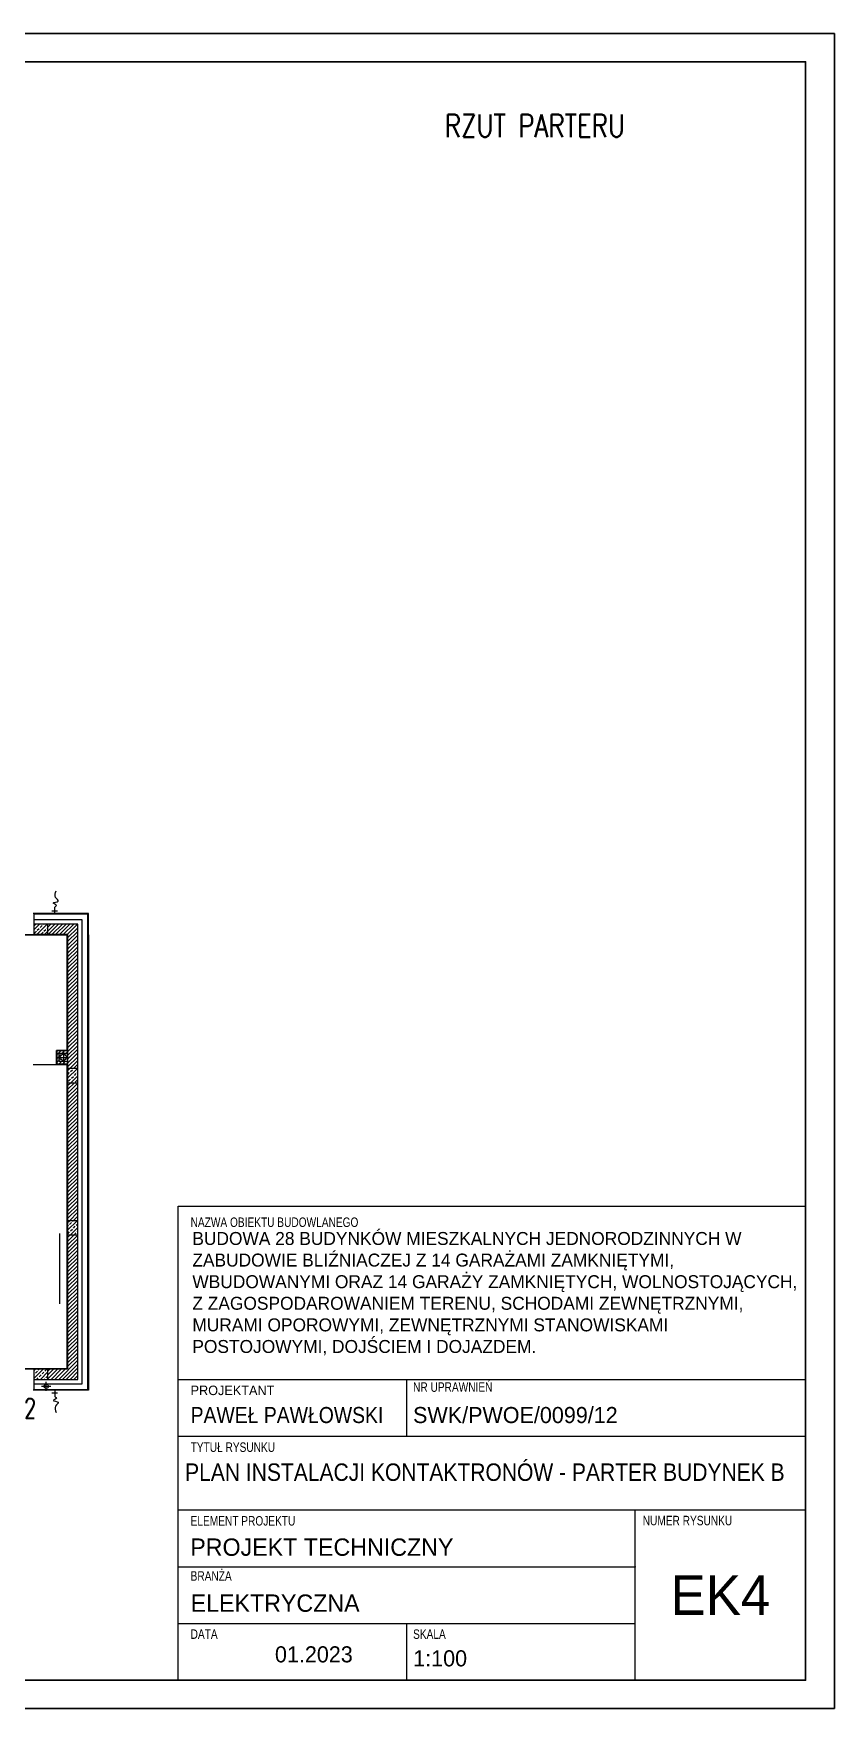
# Model space of a CAD drawing. Header units: millimetres. Extents: x 1780 to 154263, y -7240 to 17216.
# Drawn here: x 143990 to 145411, y 2437 to 5411 of the extents above; entities that cross this region are included whole.
import ezdxf

# ---------------------------------------------------------------- set-up
doc = ezdxf.new("R2010")
doc.units = ezdxf.units.MM
doc.linetypes.add('ACAD_ISO03W100', pattern=[30, 12, -18])
for name, color, linetype, lineweight in [('2d_SX_aranżacja drukowana', 200, 'Continuous', 5), ('2d_SX_aranżacja niedrukowana', 191, 'Continuous', 5), ('2d_SX_gruba przekroje', 90, 'Continuous', 20), ('2d_SX_instalacje - kanalizacja opadowa', 130, 'Continuous', 5), ('2d_SX_instalacje szkic - kanalizacja sanitarna', 44, 'Continuous', 5), ('2d_SX_instalacje szkic - woda', 140, 'Continuous', 5), ('2d_SX_przebicia', 96, 'Continuous', 13), ('2d_SX_szraf', 251, 'Continuous', 0), ('2d_SX_warstwy', 181, 'Continuous', 9)]:
    doc.layers.add(name, color=color, linetype=linetype, lineweight=lineweight)
doc.layers.add('2d_SX_powierzchnia', color=251, linetype='Continuous', plot=False)
doc.layers.add('2d_SX_rewizja 18 września', color=210, linetype='Continuous')
doc.layers.add('60 instalacje elektryka', color=10, linetype='Continuous')
doc.styles.add('OPIS', font='simplex.shx', dxfattribs={"width": 0.7, "height": 4})
doc.styles.add('ROMANS', font='romans.shx', dxfattribs={"height": 0.2})
doc.styles.add('superhelix', font='bahnschrift.ttf')
doc.linetypes.add('ZIGZAG', pattern='A,0.00254,-5.08,[131,ltypeshp.shx,S=5.08,R=0,X=-5.08,Y=0],-10.16,[131,ltypeshp.shx,S=5.08,R=180,X=5.08,Y=0],-5.08', length=20.32254)

# ---------------------------------------------------------------- blocks, each defined once
blk = doc.blocks.new('PDKLD B2')
at = {"layer": '2d_SX_aranżacja drukowana', "color": 8}
for p, q in [((109064.9, -12637.1), (109484.9, -12637.1)), ((109064.9, -12637.1), (109484.9, -12637.1)), ((109484.9, -12637.1), (109424.9, -12637.1)), ((109484.9, -12842.1), (109484.9, -12637.1)), ((109484.9, -12637.1), (109484.9, -12637.1)), ((109484.9, -12637.1), (109484.9, -12697.1)), ((109484.9, -12637.1), (109484.9, -12697.1)), ((109424.9, -12867.1), (109484.9, -12867.1))]:
    blk.add_line(p, q, dxfattribs=at)
at = {"layer": '2d_SX_aranżacja niedrukowana', "color": 8}
blk.add_line((109472, -13292.1), (109472, -13167.3), dxfattribs=at)
at = {"layer": '2d_SX_gruba przekroje', "color": 8}
for p, q in [((109522.9, -12599.1), (109424.9, -12599.1)), ((109522.9, -12637.1), (109522.9, -12599.1)), ((109424.9, -12637.1), (109484.9, -12637.1)), ((109484.9, -12842.1), (109484.9, -12637.1)), ((109522.9, -12637.1), (109522.9, -13445.1)), ((109465.9, -12867.1), (109465.9, -12842.1)), ((109465.9, -12842.1), (109484.9, -12842.1)), ((109465.9, -12861.1), (109465.9, -12842.1)), ((109465.9, -12842.1), (109484.9, -12842.1)), ((109465.9, -12867.1), (109484.9, -12867.1)), ((109484.9, -13407.1), (109484.9, -12867.1)), ((109424.9, -13407.1), (109484.9, -13407.1)), ((109522.9, -13445.1), (109424.9, -13445.1))]:
    blk.add_line(p, q, dxfattribs=at)
at = {"layer": '2d_SX_instalacje - kanalizacja opadowa', "color": 8}
for p, q in [((109439.7, -13438.3), (109456, -13438.3)), ((109447.9, -13446.5), (109447.9, -13430.2))]:
    blk.add_line(p, q, dxfattribs=at)
blk.add_circle((109447.9, -13438.3), 3.75, dxfattribs=at)
at = {"layer": '2d_SX_instalacje szkic - kanalizacja sanitarna', "color": 8}
for p, q in [((109469.9, -12854.6), (109486.9, -12854.6)), ((109478.4, -12846.1), (109478.4, -12863.1))]:
    blk.add_line(p, q, dxfattribs=at)
blk.add_circle((109478.4, -12854.6), 5.5, dxfattribs=at)
at = {"layer": '2d_SX_instalacje szkic - woda', "color": 8}
for p, q in [((109457.9, -12594.1), (109467.9, -12594.1)), ((109462.9, -12599.1), (109462.9, -12589.1)), ((109457.9, -13450.1), (109467.9, -13450.1)), ((109462.9, -13445.1), (109462.9, -13455.1))]:
    blk.add_line(p, q, dxfattribs=at)
for points, start_tangent, end_tangent in [([(109462.9, -12589.1), (109465.9, -12584.7), (109460.4, -12580.7), (109469.1, -12577.4), (109464.6, -12570.8), (109465.5, -12559.1)], (-0.020138, 0.999797), (0.22984, 0.973228)), ([(109462.9, -13455.1), (109465.9, -13459.5), (109460.4, -13463.5), (109469.1, -13466.8), (109464.6, -13473.4), (109465.5, -13485.1)], (-0.020138, -0.999797), (0.22984, -0.973228))]:
    blk.add_spline(points, degree=3, dxfattribs=dict(at, start_tangent=start_tangent, end_tangent=end_tangent))
at = {"layer": '2d_SX_powierzchnia', "color": 8}
for p, q in [((109064.9, -12637.1), (109484.9, -12637.1)), ((109484.9, -12637.1), (109484.9, -12842.1)), ((109484.9, -12842.1), (109465.9, -12842.1)), ((109465.9, -12842.1), (109465.9, -12867.1)), ((109465.9, -12867.1), (109484.9, -12867.1)), ((109484.9, -12867.1), (109484.9, -13407.1)), ((109484.9, -13407.1), (109064.9, -13407.1))]:
    blk.add_line(p, q, dxfattribs=at)
at = {"layer": '2d_SX_przebicia', "color": 8, "linetype": 'ACAD_ISO03W100', "ltscale": 0.3}
for p, q in [((109470.9, -12847.1), (109485.9, -12847.1)), ((109470.9, -12862.1), (109470.9, -12847.1)), ((109470.9, -12862.1), (109472.5, -12850.1)), ((109485.9, -12862.1), (109470.9, -12862.1)), ((109472.5, -12850.1), (109485.9, -12847.1)), ((109485.9, -12847.1), (109485.9, -12862.1))]:
    blk.add_line(p, q, dxfattribs=at)
at = {"layer": '2d_SX_szraf', "color": 8, "linetype": 'ZIGZAG'}
for p, q in [((109511.9, -12610.1), (109425.9, -12610.1)), ((109511.9, -13434.1), (109511.9, -12610.1)), ((109425.9, -13434.1), (109503.9, -13434.1)), ((109503.9, -13434.1), (109511.9, -13434.1))]:
    blk.add_line(p, q, dxfattribs=at)
at = {"layer": '2d_SX_szraf', "color": 8, "linetype": 'Continuous'}
for p, q in [((109425.9, -12628.4), (109436.2, -12618.1)), ((109425.9, -12621.7), (109428.7, -12618.8)), ((109427.1, -12634), (109430.4, -12630.6)), ((109431.7, -12636.1), (109449.7, -12618.1)), ((109432.1, -12628.9), (109435.5, -12625.6)), ((109437.2, -12623.9), (109440.5, -12620.5)), ((109438.9, -12635.7), (109442.2, -12632.3)), ((109442.2, -12618.8), (109443, -12618.1)), ((109443.9, -12630.6), (109447.3, -12627.3)), ((109445.2, -12636.1), (109450.9, -12630.4)), ((109449, -12625.6), (109450.9, -12623.7)), ((109450.9, -12623.5), (109456.3, -12618.1)), ((109450.9, -12630.2), (109463, -12618.1)), ((109451.7, -12636.1), (109469.7, -12618.1)), ((109458.5, -12636.1), (109476.5, -12618.1)), ((109465.2, -12636.1), (109483.2, -12618.1)), ((109472, -12636.1), (109490, -12618.1)), ((109478.7, -12636.1), (109496.7, -12618.1)), ((109485.4, -12636.1), (109503.4, -12618.1)), ((109485.9, -12642.4), (109503.9, -12624.4)), ((109485.9, -12649.1), (109503.9, -12631.1)), ((109485.9, -12655.8), (109503.9, -12637.8)), ((109485.9, -12662.6), (109503.9, -12644.6)), ((109485.9, -12669.3), (109503.9, -12651.3)), ((109485.9, -12676.1), (109503.9, -12658.1)), ((109485.9, -12682.8), (109503.9, -12664.8)), ((109485.9, -12689.5), (109503.9, -12671.5)), ((109485.9, -12696.3), (109503.9, -12678.3)), ((109485.9, -12703), (109503.9, -12685)), ((109485.9, -12709.7), (109503.9, -12691.7)), ((109485.9, -12716.5), (109503.9, -12698.5)), ((109485.9, -12723.2), (109503.9, -12705.2)), ((109485.9, -12729.9), (109503.9, -12711.9)), ((109485.9, -12736.7), (109503.9, -12718.7)), ((109485.9, -12743.4), (109503.9, -12725.4)), ((109485.9, -12750.1), (109503.9, -12732.1)), ((109485.9, -12756.9), (109503.9, -12738.9)), ((109485.9, -12763.6), (109503.9, -12745.6)), ((109485.9, -12770.3), (109503.9, -12752.3)), ((109485.9, -12777.1), (109503.9, -12759.1)), ((109485.9, -12783.8), (109503.9, -12765.8)), ((109485.9, -12790.6), (109503.9, -12772.6)), ((109485.9, -12797.3), (109503.9, -12779.3)), ((109485.9, -12804), (109503.9, -12786)), ((109485.9, -12810.8), (109503.9, -12792.8)), ((109485.9, -12817.5), (109503.9, -12799.5)), ((109485.9, -12824.2), (109503.9, -12806.2)), ((109485.9, -12831), (109503.9, -12813)), ((109466.9, -12843.2), (109467, -12843.1)), ((109466.9, -12850), (109473.7, -12843.1)), ((109476.5, -12847.1), (109480.5, -12843.1)), ((109483.2, -12847.1), (109485.9, -12844.4)), ((109485.9, -12837.7), (109503.9, -12819.7)), ((109485.9, -12844.4), (109503.9, -12826.4)), ((109485.9, -12851.2), (109503.9, -12833.2)), ((109485.9, -12857.9), (109503.9, -12839.9)), ((109466.9, -12856.7), (109470.9, -12852.7)), ((109466.9, -12863.4), (109470.9, -12859.4)), ((109470.9, -12866.1), (109474.9, -12862.1)), ((109477.7, -12866.1), (109481.7, -12862.1)), ((109484.4, -12866.1), (109485.9, -12864.6)), ((109485.9, -12864.6), (109503.9, -12846.6)), ((109485.9, -12871.4), (109503.9, -12853.4)), ((109489.5, -12874.5), (109503.9, -12860.1)), ((109496.2, -12874.5), (109503.9, -12866.8)), ((109502.9, -12874.5), (109503.9, -12873.6)), ((109485.9, -12878.3), (109489.6, -12874.5)), ((109485.9, -12891.7), (109503.1, -12874.5)), ((109485.9, -12898.5), (109486, -12898.4)), ((109485.9, -12905), (109491.4, -12899.5)), ((109485.9, -12911.8), (109498.1, -12899.5)), ((109485.9, -12918.5), (109503.9, -12900.5)), ((109486, -12884.9), (109489.4, -12881.5)), ((109487.7, -12896.7), (109491, -12893.3)), ((109491, -12879.8), (109494.4, -12876.5)), ((109491.6, -12899.5), (109503.9, -12887.2)), ((109492.7, -12891.6), (109496.1, -12888.2)), ((109496.1, -12874.8), (109496.4, -12874.5)), ((109497.8, -12886.6), (109501.2, -12883.2)), ((109499.5, -12898.4), (109502.8, -12895)), ((109502.8, -12881.5), (109503.9, -12880.5)), ((109485.9, -12925.3), (109503.9, -12907.3)), ((109485.9, -12932), (109503.9, -12914)), ((109485.9, -12938.7), (109503.9, -12920.7)), ((109485.9, -12945.5), (109503.9, -12927.5)), ((109485.9, -12952.2), (109503.9, -12934.2)), ((109485.9, -12958.9), (109503.9, -12940.9)), ((109485.9, -12965.7), (109503.9, -12947.7)), ((109485.9, -12972.4), (109503.9, -12954.4)), ((109485.9, -12979.1), (109503.9, -12961.1)), ((109485.9, -12985.9), (109503.9, -12967.9)), ((109485.9, -12992.6), (109503.9, -12974.6)), ((109485.9, -12999.3), (109503.9, -12981.3)), ((109485.9, -13006.1), (109503.9, -12988.1)), ((109485.9, -13012.8), (109503.9, -12994.8)), ((109485.9, -13019.5), (109503.9, -13001.5)), ((109485.9, -13026.3), (109503.9, -13008.3)), ((109485.9, -13033), (109503.9, -13015)), ((109485.9, -13039.8), (109503.9, -13021.8)), ((109485.9, -13046.5), (109503.9, -13028.5)), ((109485.9, -13053.2), (109503.9, -13035.2)), ((109485.9, -13060), (109503.9, -13042)), ((109485.9, -13066.7), (109503.9, -13048.7)), ((109485.9, -13073.4), (109503.9, -13055.4)), ((109485.9, -13080.2), (109503.9, -13062.2)), ((109485.9, -13086.9), (109503.9, -13068.9)), ((109485.9, -13093.6), (109503.9, -13075.6)), ((109485.9, -13100.4), (109503.9, -13082.4)), ((109485.9, -13107.1), (109503.9, -13089.1)), ((109485.9, -13113.8), (109503.9, -13095.8)), ((109485.9, -13120.6), (109503.9, -13102.6)), ((109485.9, -13127.3), (109503.9, -13109.3)), ((109485.9, -13134), (109503.9, -13116)), ((109485.9, -13140.8), (109503.9, -13122.8)), ((109488.9, -13144.5), (109503.9, -13129.5)), ((109495.6, -13144.5), (109503.9, -13136.3)), ((109485.9, -13147.7), (109489, -13144.5)), ((109485.9, -13161.1), (109502.5, -13144.5)), ((109485.9, -13154.4), (109487.7, -13152.6)), ((109485.9, -13174.5), (109490.8, -13169.5)), ((109485.9, -13181.2), (109497.5, -13169.5)), ((109485.9, -13187.9), (109503.9, -13169.9)), ((109486, -13167.8), (109489.4, -13164.4)), ((109489.4, -13150.9), (109492.7, -13147.6)), ((109491, -13169.5), (109503.9, -13156.6)), ((109491, -13162.7), (109494.4, -13159.3)), ((109494.4, -13145.9), (109495.8, -13144.5)), ((109496.1, -13157.7), (109499.5, -13154.3)), ((109497.8, -13169.4), (109501.2, -13166.1)), ((109501.2, -13152.6), (109503.9, -13149.9)), ((109502.3, -13144.5), (109503.9, -13143)), ((109502.8, -13164.4), (109503.9, -13163.4)), ((109485.9, -13194.7), (109503.9, -13176.7)), ((109485.9, -13201.4), (109503.9, -13183.4)), ((109485.9, -13208.1), (109503.9, -13190.1)), ((109485.9, -13214.9), (109503.9, -13196.9)), ((109485.9, -13221.6), (109503.9, -13203.6)), ((109485.9, -13228.3), (109503.9, -13210.3)), ((109485.9, -13235.1), (109503.9, -13217.1)), ((109485.9, -13241.8), (109503.9, -13223.8)), ((109485.9, -13248.5), (109503.9, -13230.5)), ((109485.9, -13255.3), (109503.9, -13237.3)), ((109485.9, -13262), (109503.9, -13244)), ((109485.9, -13268.7), (109503.9, -13250.7)), ((109485.9, -13275.5), (109503.9, -13257.5)), ((109485.9, -13282.2), (109503.9, -13264.2)), ((109485.9, -13289), (109503.9, -13271)), ((109485.9, -13295.7), (109503.9, -13277.7)), ((109485.9, -13302.4), (109503.9, -13284.4)), ((109485.9, -13309.2), (109503.9, -13291.2)), ((109485.9, -13315.9), (109503.9, -13297.9)), ((109485.9, -13322.6), (109503.9, -13304.6)), ((109485.9, -13329.4), (109503.9, -13311.4)), ((109485.9, -13336.1), (109503.9, -13318.1)), ((109485.9, -13342.8), (109503.9, -13324.8)), ((109485.9, -13349.6), (109503.9, -13331.6)), ((109485.9, -13356.3), (109503.9, -13338.3)), ((109485.9, -13363), (109503.9, -13345)), ((109485.9, -13369.8), (109503.9, -13351.8)), ((109485.9, -13376.5), (109503.9, -13358.5)), ((109485.9, -13383.2), (109503.9, -13365.2)), ((109485.9, -13390), (109503.9, -13372)), ((109485.9, -13396.7), (109503.9, -13378.7)), ((109425.9, -13411), (109428.8, -13408.1)), ((109425.9, -13424.5), (109442.2, -13408.1)), ((109433.8, -13409.8), (109435.5, -13408.1)), ((109445.6, -13411.5), (109449, -13408.1)), ((109450.9, -13411.5), (109454.3, -13408.1)), ((109450.9, -13418.2), (109461, -13408.1)), ((109450.9, -13425), (109467.8, -13408.1)), ((109456.5, -13426.1), (109474.5, -13408.1)), ((109463.2, -13426.1), (109481.2, -13408.1)), ((109470, -13426.1), (109503.9, -13392.2)), ((109476.7, -13426.1), (109503.9, -13398.9)), ((109483.4, -13426.1), (109503.9, -13405.7)), ((109485.9, -13403.5), (109503.9, -13385.5)), ((109425.9, -13417.7), (109427.1, -13416.5)), ((109428.8, -13414.8), (109432.2, -13411.5)), ((109431, -13426.1), (109433.8, -13423.2)), ((109435.5, -13421.6), (109438.9, -13418.2)), ((109437.7, -13426.1), (109450.9, -13412.9)), ((109440.6, -13416.5), (109443.9, -13413.1)), ((109444.5, -13426.1), (109445.6, -13424.9)), ((109447.3, -13423.2), (109450.7, -13419.9)), ((109490.2, -13426.1), (109503.9, -13412.4)), ((109496.9, -13426.1), (109503.9, -13419.1)), ((109503.6, -13426.1), (109503.9, -13425.9))]:
    blk.add_line(p, q, dxfattribs=at)
at = {"layer": '2d_SX_warstwy', "color": 8}
for p, q in [((109521.9, -12600.1), (109425.9, -12600.1)), ((109425.9, -12600.1), (109425.9, -12618.1)), ((109521.9, -13444.1), (109521.9, -12600.1)), ((109450.9, -12618.1), (109425.9, -12618.1)), ((109425.9, -12618.1), (109425.9, -12636.1)), ((109425.9, -12618.1), (109425.9, -12636.1)), ((109503.9, -12618.1), (109425.9, -12618.1)), ((109425.9, -12636.1), (109450.9, -12636.1)), ((109425.9, -12636.1), (109485.9, -12636.1)), ((109450.9, -12636.1), (109450.9, -12618.1)), ((109485.9, -12636.1), (109485.9, -13408.1)), ((109503.9, -13426.1), (109503.9, -12618.1)), ((109485.9, -12843.1), (109466.9, -12843.1)), ((109466.9, -12843.1), (109466.9, -12866.1)), ((109485.9, -12847.1), (109485.9, -12843.1)), ((109466.9, -12866.1), (109470.9, -12866.1)), ((109470.9, -12862.1), (109470.9, -12847.1)), ((109470.9, -12847.1), (109485.9, -12847.1)), ((109485.9, -12862.1), (109470.9, -12862.1)), ((109470.9, -12866.1), (109485.9, -12866.1)), ((109485.9, -12866.1), (109485.9, -12862.1)), ((109503.9, -12874.5), (109485.9, -12874.5)), ((109485.9, -12874.5), (109485.9, -12899.5)), ((109485.9, -12899.5), (109503.9, -12899.5)), ((109503.9, -12899.5), (109503.9, -12874.5)), ((109503.9, -13144.5), (109485.9, -13144.5)), ((109485.9, -13144.5), (109485.9, -13169.5)), ((109485.9, -13169.5), (109503.9, -13169.5)), ((109503.9, -13169.5), (109503.9, -13144.5)), ((109450.9, -13408.1), (109425.9, -13408.1)), ((109425.9, -13408.1), (109425.9, -13426.1)), ((109485.9, -13408.1), (109425.9, -13408.1)), ((109425.9, -13408.1), (109425.9, -13426.1)), ((109450.9, -13426.1), (109450.9, -13408.1)), ((109425.9, -13426.1), (109450.9, -13426.1)), ((109425.9, -13426.1), (109425.9, -13444.1)), ((109425.9, -13426.1), (109503.9, -13426.1)), ((109425.9, -13444.1), (109503.9, -13444.1)), ((109503.9, -13444.1), (109521.9, -13444.1))]:
    blk.add_line(p, q, dxfattribs=at)

msp = doc.modelspace()

# ---------------------------------------------------------------- linework, layer by layer
at = {"layer": '60 instalacje elektryka'}
for points in [[(145411.1, 5410.6), (141206.5, 5410.6), (141206.5, 2437.4), (145411.1, 2437.4)], [(141298, 2487.4), (145360, 2487.4), (145360, 5360.6), (141298, 5360.6)]]:
    msp.add_lwpolyline(points, close=True, dxfattribs=at)
at = {"layer": '60 instalacje elektryka', "lineweight": 20, "ltscale": 20}
msp.add_lwpolyline([(145360, 2487.4), (144247.2, 2487.4), (144247.2, 3329.3), (145360, 3329.3)], close=True, dxfattribs=at)
for points in [[(144247.2, 3021.4), (145360, 3021.4)], [(144652.4, 2920.6), (144652.4, 3021.4)], [(144247.2, 2920.6), (145360, 2920.6)], [(144247.2, 2789.8), (145360, 2789.8)], [(145057.6, 2487.4), (145057.6, 2789.8)], [(144247.2, 2689), (145057.6, 2689)], [(144247.2, 2588.2), (145057.6, 2588.2)], [(144652.4, 2487.4), (144652.4, 2588.2)], [(144247.2, 2487.4), (145360, 2487.4)]]:
    msp.add_lwpolyline(points, dxfattribs=at)
msp.add_point((145057.6, 2689), dxfattribs=at)

# ---------------------------------------------------------------- block references
at = {"layer": '2d_SX_rewizja 18 września'}
msp.add_blockref('PDKLD B2', (34565.1, 16447.7), dxfattribs=at)

# ---------------------------------------------------------------- texts
at = {"layer": '60 instalacje elektryka', "insert": (144720, 5266.9), "char_height": 40, "width": 371.81, "attachment_point": 1, "rotation": 360, "style": 'ROMANS'}
msp.add_mtext('{\\W0.8;RZUT PARTERU}', dxfattribs=at)
at = {"layer": '60 instalacje elektryka', "lineweight": 20, "ltscale": 20, "style": 'superhelix'}
for s, insert, char_height, width, attachment_point in [('{\\W0.8;NAZWA OBIEKTU BUDOWLANEGO}', (144269.1, 3309), 16.8, 327.68, 1), ('BUDOWA 28 BUDYNKÓW MIESZKALNYCH JEDNORODZINNYCH W ZABUDOWIE BLIŹNIACZEJ Z 14 GARAŻAMI ZAMKNIĘTYMI, WBUDOWANYMI ORAZ 14 GARAŻY ZAMKNIĘTYCH, WOLNOSTOJĄCYCH, Z ZAGOSPODAROWANIEM TERENU, SCHODAMI ZEWNĘTRZNYMI, MURAMI OPOROWYMI, ZEWNĘTRZNYMI STANOWISKAMI POSTOJOWYMI, DOJŚCIEM I DOJAZDEM.', (144272.2, 3283.2), 23, 1081.986, 1), ('PROJEKTANT', (144269.1, 3010.5), 16.8, 141.39, 1), ('{\\W0.8;NR UPRAWNIEŃ}', (144663.7, 3016.3), 16.8, 155.52, 1), ('SWK/PWOE/0099/12', (144663.7, 2972.6), 28.56, 362.304, 1), ('{\\W0.9;PAWEŁ PAWŁOWSKI}', (144269.1, 2972.6), 28.56, 349.244, 1), ('{\\W0.8;TYTUŁ RYSUNKU}', (144269.1, 2909.7), 16.8, 167.68, 1), ('\\pxsm0.9;{\\W0.9;PLAN INSTALACJI KONTAKTRONÓW - PARTER BUDYNEK B}', (144259.3, 2872.4), 31, 1093.273, 1), ('{\\W0.8;ELEMENT PROJEKTU  }', (144269.1, 2778.9), 16.8, 1146.337, 1), ('{\\W0.8;NUMER RYSUNKU}', (145071, 2779.4), 16.8, 176, 1), ('PROJEKT TECHNICZNY', (144268.5, 2739.2), 30.8, 571.539, 1), ('{\\W0.8;BRANŻA } ', (144269.1, 2681.1), 16.8, 1146.337, 1), ('\\pxqc;EK4', (145208.8, 2638.6), 70, 146.836, 5), ('ELEKTRYCZNA', (144269.1, 2639.8), 30.8, 302.441, 1), ('{\\W0.8;DATA}', (144269.1, 2577.8), 16.8, 53.12, 1), ('{\\W0.8;SKALA}', (144663.7, 2577.8), 16.8, 65.28, 1), ('01.2023', (144418.7, 2547.8), 28.56, 137.088, 1), ('1:100', (144663.9, 2540.7), 28.56, 94.656, 1)]:
    msp.add_mtext(s, dxfattribs=dict(at, insert=insert, char_height=char_height, width=width, attachment_point=attachment_point))
at = {"layer": '60 instalacje elektryka', "lineweight": 30, "insert": (143998.6, 2987.9), "char_height": 35, "width": 78.167, "attachment_point": 3, "style": 'OPIS'}
msp.add_mtext('\\pxql;K3.2', dxfattribs=at)

doc.saveas('drawing.dxf')
